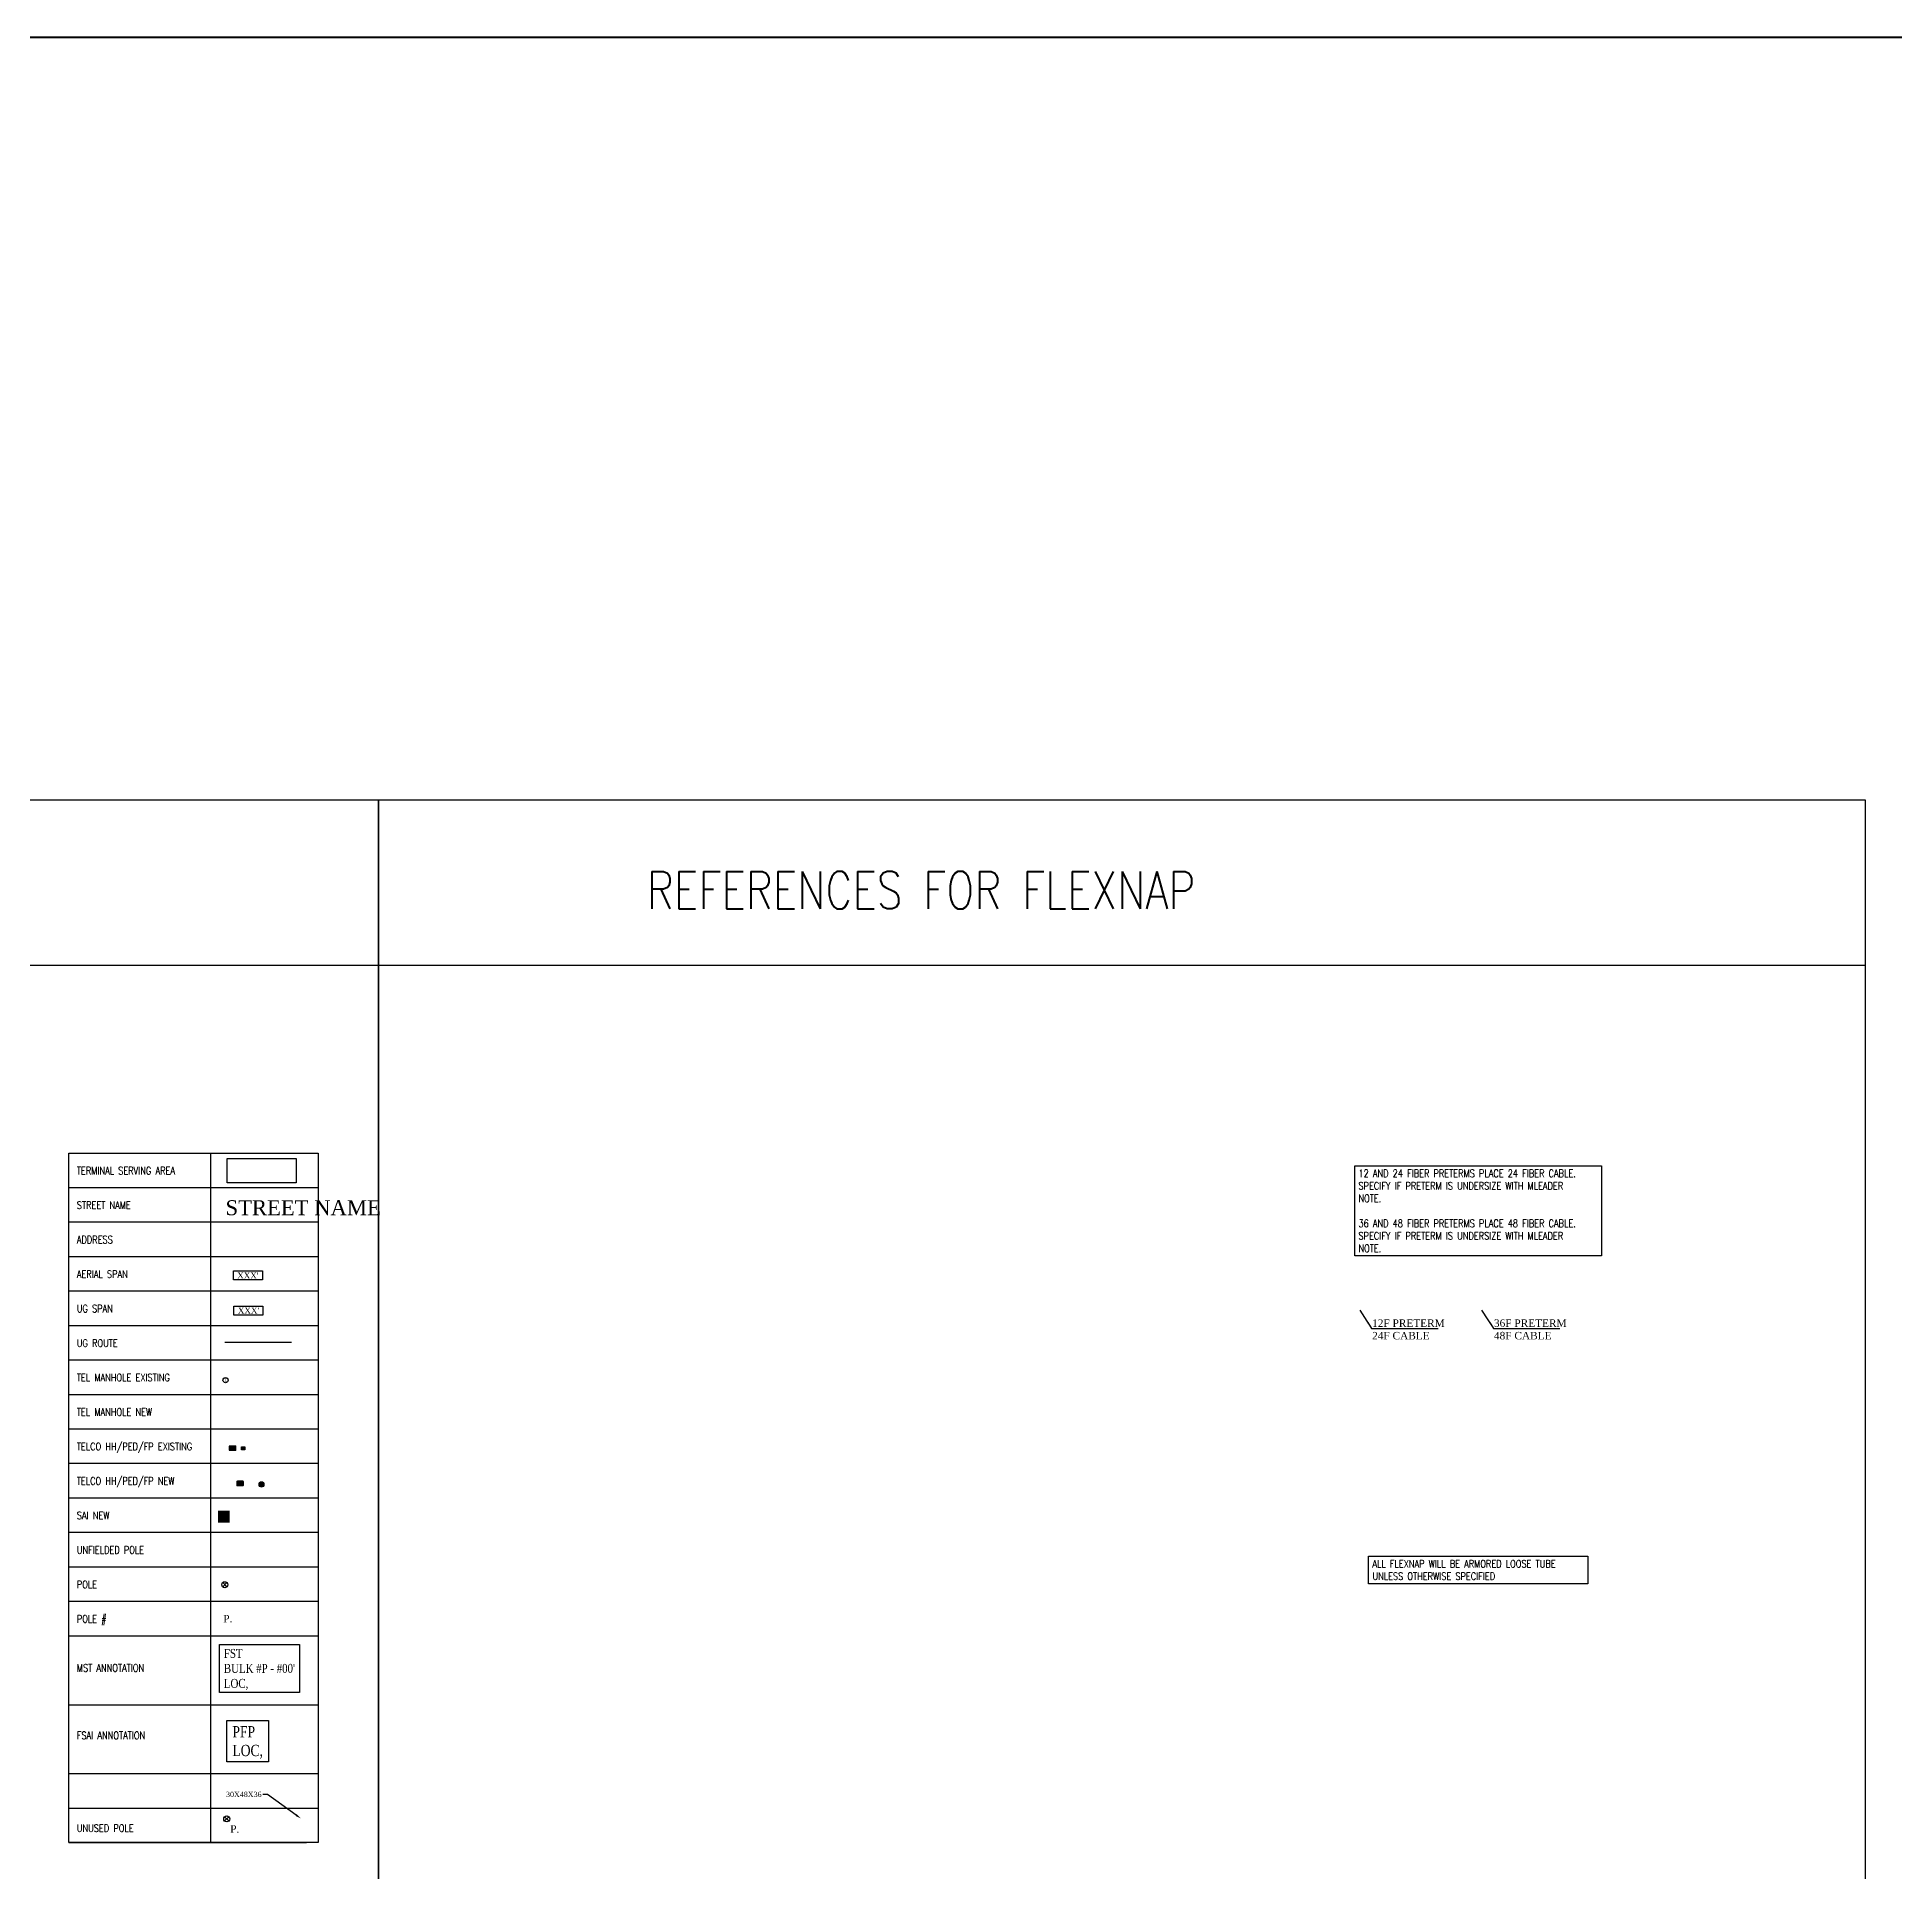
# Model space of a CAD drawing. Header units: feet. Extents: x 865220 to 2841409, y -2240498 to 948907.
# Drawn here: x 2832945 to 2834185, y 931915 to 933138 of the extents above; entities that cross this region are included whole.
import ezdxf
from ezdxf import colors
from ezdxf.entities.mleader import LeaderData, LeaderLine
from ezdxf.enums import TextEntityAlignment as Align
from ezdxf.math import Vec2, Vec3

# ---------------------------------------------------------------- set-up
doc = ezdxf.new("R2010")
doc.units = ezdxf.units.FT
doc.header["$LTSCALE"] = 0.015
doc.header["$MEASUREMENT"] = 0
doc.set_wipeout_variables(frame=1)
for name, color, linetype in [('DETAIL', 7, 'Continuous'), ('FOOTAGE', 7, 'Continuous'), ('NOTES', 7, 'Continuous'), ('pole', 30, 'Continuous'), ('PROP_TEL', 6, 'Continuous'), ('STREET NAME', 7, 'Continuous'), ('TELEPHONE STRUCT-EX', 30, 'Continuous'), ('TELEPHONE STRUCT-PROP', 6, 'Continuous'), ('TERMINAL SERVING AREAS', 1, 'Continuous'), ('TERMINALS', 7, 'Continuous'), ('UNDERGROUND', 6, 'UNDERGROUND'), ('UNUSED POLES', 255, 'Continuous')]:
    doc.layers.add(name, color=color, linetype=linetype)
doc.layers.add('RUNNING LINE (UNDERGROUND)', color=10, linetype='Continuous', lineweight=40)
doc.layers.add('WORK BOUNDARY', color=110, linetype='Continuous', lineweight=40)
doc.layers.add('TEMPLATE REFERENCE', color=2, linetype='Continuous', plot=False)
doc.styles.add('Dimensions 100', font='arial.ttf')
doc.styles.add('LINETXT', font='txt.shx', dxfattribs={"height": 0.07})
doc.styles.add('RS332', font='romans.shx', dxfattribs={"width": 0.8})
doc.styles.add('SIMPLEX', font='times.ttf', dxfattribs={"width": 0.8})
doc.styles.get("Standard").update_dxf_attribs({"font": 'times.ttf'})
doc.styles.add('Utilities', font='arial.ttf', dxfattribs={"height": 2.5})
doc.linetypes.add('UNDERGROUND', pattern='A,2.25,-0.25,["UG",LINETXT,S=2,R=0,X=0,Y=-0.1],-0.55', length=3.05)

# ---------------------------------------------------------------- blocks, each defined once
blk = doc.blocks.new('TELPED')
at = {"linetype": 'Continuous', "flags": 128}
blk.add_lwpolyline([(0.28, 0.28), (0.28, -0.28), (-0.28, -0.28), (-0.28, 0.28)], close=True, dxfattribs=at)
blk = doc.blocks.new('TELEPHONE PEDESTAL')
at = {"layer": 'TELEPHONE STRUCT-EX'}
for p, q in [((-1.1, 1.1), (1.1, -1.1)), ((1.1, 1.1), (-1.1, -1.1))]:
    blk.add_line(p, q, dxfattribs=at)
at = {"layer": 'TELEPHONE STRUCT-EX', "xscale": 4, "yscale": 4, "zscale": 4}
blk.add_blockref('TELPED', (0, 0), dxfattribs=at)
blk = doc.blocks.new('TELEPHONE MANHOLE')
at = {"layer": 'TELEPHONE STRUCT-EX'}
blk.add_circle((0, 0), 1.76, dxfattribs=at)
at = {"layer": 'TELEPHONE STRUCT-EX', "style": 'SIMPLEX'}
blk.add_text('T', height=2, dxfattribs=at).set_placement((0, 0), align=Align.MIDDLE_CENTER)
blk = doc.blocks.new('EX HH')
at = {"lineweight": 5, "ltscale": 40, "true_color": 0xffffff}
h = blk.add_hatch(color=7, dxfattribs=at)
h.dxf.hatch_style = 1
h.paths.add_polyline_path([(-0.061, -0.031, 0.414214), (-0.046, -0.046), (0.046, -0.046, 0.414214), (0.061, -0.031), (0.061, 0.031, 0.414214), (0.046, 0.046), (-0.046, 0.046, 0.414214), (-0.061, 0.031)])
at = {"color": 30, "lineweight": 5, "const_width": 0.005, "flags": 128}
blk.add_lwpolyline([(-0.061, 0.031), (-0.061, -0.031, 0.414214), (-0.046, -0.046), (0.046, -0.046, 0.414214), (0.061, -0.031), (0.061, 0.031, 0.414214), (0.046, 0.046), (-0.046, 0.046, 0.414214)], format="xyb", close=True, dxfattribs=at)
at = {"layer": 'RUNNING LINE (UNDERGROUND)', "color": 7, "lineweight": 5, "flags": 128}
blk.add_lwpolyline([(-0.054, 0.031), (-0.054, -0.031, 0.414214), (-0.046, -0.038), (0.046, -0.038, 0.414214), (0.054, -0.031), (0.054, 0.031, 0.414214), (0.046, 0.038), (-0.046, 0.038, 0.414214)], format="xyb", close=True, dxfattribs=at)
at = {"layer": 'TELEPHONE STRUCT-PROP', "color": 30, "lineweight": 5, "style": 'Utilities'}
blk.add_text('HH', height=0.05, dxfattribs=at).set_placement((0, 0), align=Align.MIDDLE_CENTER)
blk = doc.blocks.new('PFP')
at = {"color": 6}
blk.add_wipeout([(-0.121, 0.121), (0.121, 0.121), (0.121, -0.121), (-0.121, -0.121)], dxfattribs=at)
at = {"ltscale": 40, "true_color": 0xffffff}
h = blk.add_hatch(color=7, dxfattribs=at)
h.dxf.hatch_style = 1
h.paths.add_polyline_path([(-0.121, -0.121), (0.121, -0.121), (0.121, 0.121), (-0.121, 0.121)])
at = {"layer": 'RUNNING LINE (UNDERGROUND)', "color": 6, "lineweight": 0, "const_width": 0.0181, "flags": 128}
blk.add_lwpolyline([(-0.121, 0.121), (0.121, 0.121), (0.121, -0.121), (-0.121, -0.121)], close=True, dxfattribs=at)
at = {"layer": 'RUNNING LINE (UNDERGROUND)', "color": 18, "lineweight": 0, "true_color": 0x000000, "const_width": 0.0181, "flags": 128}
for points in [[(-0.084, -0.084), (0.084, 0.084)], [(-0.084, 0.084), (0.084, -0.084)]]:
    blk.add_lwpolyline(points, dxfattribs=at)
blk = doc.blocks.new('NEW HH')
at = {"ltscale": 40, "true_color": 0xffffff}
h = blk.add_hatch(color=7, dxfattribs=at)
h.dxf.hatch_style = 1
h.paths.add_polyline_path([(-0.061, -0.031, 0.414214), (-0.046, -0.046), (0.046, -0.046, 0.414214), (0.061, -0.031), (0.061, 0.031, 0.414214), (0.046, 0.046), (-0.046, 0.046, 0.414214), (-0.061, 0.031)])
at = {"layer": 'RUNNING LINE (UNDERGROUND)', "color": 6, "lineweight": 0, "const_width": 0.005, "flags": 128}
blk.add_lwpolyline([(-0.061, 0.031), (-0.061, -0.031, 0.414214), (-0.046, -0.046), (0.046, -0.046, 0.414214), (0.061, -0.031), (0.061, 0.031, 0.414214), (0.046, 0.046), (-0.046, 0.046, 0.414214)], format="xyb", close=True, dxfattribs=at)
at = {"layer": 'TELEPHONE STRUCT-PROP', "color": 18, "true_color": 0x000000, "style": 'Utilities'}
blk.add_text('HH', height=0.05, dxfattribs=at).set_placement((0, 0), align=Align.MIDDLE_CENTER)
blk = doc.blocks.new('Proposed FlowerPot')
at = {"lineweight": 5, "ltscale": 100, "true_color": 0xffffff}
h = blk.add_hatch(color=7, dxfattribs=at)
h.dxf.hatch_style = 1
h.paths.add_polyline_path([(-0.06, 0, 0.414214), (0, -0.06, 0.414214), (0.06, 0, 0.414214), (0, 0.06, 0.414214)])
at = {"lineweight": 5, "ltscale": 100}
blk.add_circle((0, 0), 0.0604, dxfattribs=at)
at = {"layer": 'RUNNING LINE (UNDERGROUND)', "color": 6, "lineweight": 5, "const_width": 0.00907, "flags": 128}
blk.add_lwpolyline([(-0.06, 0, -0.414214), (0, 0.06, -0.414214), (0.06, 0, -0.414214), (0, -0.06, -0.414214), (-0.06, 0)], format="xyb", dxfattribs=at)
at = {"color": 18, "linetype": 'ByBlock', "lineweight": 5, "ltscale": 100, "true_color": 0x000000, "style": 'Dimensions 100'}
blk.add_text('F', height=0.0744, dxfattribs=at).set_placement((-0.029, -0.037))
blk = doc.blocks.new('JOINT USE POLE')
at = {"layer": 'TELEPHONE STRUCT-EX', "color": 0}
for p, q in [((1.4, 1.4), (-1.4, -1.4)), ((-1.4, 1.4), (1.4, -1.4))]:
    blk.add_line(p, q, dxfattribs=at)
blk.add_circle((0, 0), 2, dxfattribs=at)

msp = doc.modelspace()

# ---------------------------------------------------------------- linework, layer by layer
at = {"layer": 'TEMPLATE REFERENCE'}
msp.add_line((2831189.4, 932519.4), (2834165, 932519.4), dxfattribs=at)
at = {"layer": 'TEMPLATE REFERENCE', "ltscale": 1.5}
for p, q in [((2833061.1, 932394.1), (2833061.1, 931934.1)), ((2832966.6, 932371.1), (2833133, 932371.1)), ((2832966.6, 932348.1), (2833133, 932348.1)), ((2832966.6, 932325.1), (2833133, 932325.1)), ((2832966.6, 932302.1), (2833133, 932302.1)), ((2832966.6, 932279.1), (2833133, 932279.1)), ((2832966.6, 932256.1), (2833133, 932256.1)), ((2832966.6, 932233.1), (2833133, 932233.1)), ((2832966.6, 932210.1), (2833133, 932210.1)), ((2832966.6, 932187.1), (2833133, 932187.1)), ((2832966.6, 932164.1), (2833133, 932164.1)), ((2832966.6, 932141.1), (2833133, 932141.1)), ((2832966.6, 932118.1), (2833133, 932118.1)), ((2832966.6, 932095.1), (2833133, 932095.1)), ((2832966.6, 932072.1), (2833133, 932072.1)), ((2832966.6, 932026.1), (2833133, 932026.1)), ((2832966.6, 931980.1), (2833133, 931980.1)), ((2832966.6, 931957.1), (2833133, 931957.1)), ((2832966.6, 931934.1), (2833125.2, 931934.1))]:
    msp.add_line(p, q, dxfattribs=at)
at = {"layer": 'TEMPLATE REFERENCE'}
msp.add_lwpolyline([(2832181.3, 932629.6), (2833173.1, 932629.6), (2833173.1, 931690.9), (2832181.3, 931690.9)], close=True, dxfattribs=at)
at = {"layer": 'TEMPLATE REFERENCE', "ltscale": 1.5}
msp.add_lwpolyline([(2832966.6, 932394.1), (2833133, 932394.1), (2833133, 931934.1), (2832966.6, 931934.1)], close=True, dxfattribs=at)
at = {"layer": 'TERMINAL SERVING AREAS', "ltscale": 1.5, "flags": 128}
msp.add_lwpolyline([(2833072.1, 932374.1), (2833072.1, 932390.5), (2833118.2, 932390.5), (2833118.2, 932374.1)], close=True, dxfattribs=at)
at = {"layer": 'UNDERGROUND', "color": 6, "ltscale": 1.5, "flags": 128}
msp.add_lwpolyline([(2833070.7, 932268), (2833115.2, 932268)], dxfattribs=at)
at = {"layer": 'WORK BOUNDARY', "lineweight": 50}
msp.add_lwpolyline([(2828905.2, 933138.4), (2841107, 933138.4), (2841107, 929237.8), (2828905.2, 929237.8)], close=True, dxfattribs=at)

# ---------------------------------------------------------------- block references
at = {"layer": 'pole'}
msp.add_blockref('JOINT USE POLE', (2833070.6, 932106.1), dxfattribs=at)
at = {"layer": 'PROP_TEL'}
for name, p, xscale, yscale, zscale in [('NEW HH', (2833080.8, 932173.7), 40, 40, 40), ('Proposed FlowerPot', (2833095.1, 932173), 30, 30, 30)]:
    msp.add_blockref(name, p, dxfattribs=dict(at, xscale=xscale, yscale=yscale, zscale=zscale))
at = {"layer": 'TELEPHONE STRUCT-EX'}
for name, p, xscale, yscale, zscale in [('TELEPHONE MANHOLE', (2833071.1, 932242.6), 0.9768868823137693, 0.9768868823137693, 0.9768868823137693), ('EX HH', (2833075.8, 932197.2), 40, 40, 40), ('TELEPHONE PEDESTAL', (2833082.9, 932197.1), 0.9768868823137693, 0.9768868823137693, 0.9768868823137693)]:
    msp.add_blockref(name, p, dxfattribs=dict(at, xscale=xscale, yscale=yscale, zscale=zscale))
at = {"layer": 'UNUSED POLES'}
msp.add_blockref('JOINT USE POLE', (2833071.9, 931949.9), dxfattribs=at)

# ---------------------------------------------------------------- texts
at = {"layer": 'pole', "color": 30, "ltscale": 40, "insert": (2833069.6, 932086), "char_height": 5, "attachment_point": 1}
msp.add_mtext('P.', dxfattribs=at)
at = {"layer": 'STREET NAME', "ltscale": 40, "insert": (2833071.1, 932362.6), "char_height": 10, "attachment_point": 1}
msp.add_mtext('STREET NAME', dxfattribs=at)
at = {"layer": 'TEMPLATE REFERENCE', "style": 'RS332', "width": 0.8}
for s, height, p in [('REFERENCES FOR FLEXNAP', 25, (2833352.2, 932556.9)), ('TERMINAL SERVING AREA', 5, (2832971.9, 932379.8)), ('STREET NAME', 5, (2832971.9, 932356.8)), ('ADDRESS', 5, (2832971.9, 932333.8)), ('AERIAL SPAN', 5, (2832971.9, 932310.8)), ('UG SPAN', 5, (2832971.9, 932287.8)), ('UG ROUTE', 5, (2832971.9, 932264.8)), ('TEL MANHOLE EXISTING', 5, (2832971.9, 932241.8)), ('TEL MANHOLE NEW', 5, (2832971.9, 932218.8)), ('TELCO HH/PED/FP EXISTING', 5, (2832971.9, 932195.8)), ('TELCO HH/PED/FP NEW', 5, (2832971.9, 932172.8)), ('SAI NEW', 5, (2832971.9, 932149.8)), ('UNFIELDED POLE', 5, (2832971.9, 932126.8)), ('POLE', 5, (2832971.9, 932103.8)), ('POLE #', 5, (2832971.9, 932080.8)), ('MST ANNOTATION', 5, (2832971.9, 932048.1)), ('FSAI ANNOTATION', 5, (2832971.9, 932003.1)), ('UNUSED POLE', 5, (2832971.9, 931941.2))]:
    msp.add_text(s, height=height, dxfattribs=at).set_placement(p)
at = {"layer": 'TEMPLATE REFERENCE', "ltscale": 1.5, "char_height": 5, "attachment_point": 1, "style": 'RS332', "bg_fill": 16, "box_fill_scale": 1.5, "bg_fill_color": 256, "bg_fill_transparency": 0}
for s, insert, width in [('12 AND 24 FIBER PRETERMS PLACE 24 FIBER CABLE. SPECIFY IF PRETERM IS UNDERSIZE WITH MLEADER NOTE.\\P\\P36 AND 48 FIBER PRETERMS PLACE 48 FIBER CABLE. SPECIFY IF PRETERM IS UNDERSIZE WITH MLEADER NOTE.', (2833827, 932383), 159.669), ('ALL FLEXNAP WILL BE ARMORED LOOSE TUBE UNLESS OTHERWISE SPECIFIED', (2833836.3, 932122.6), 141.193)]:
    msp.add_mtext(s, dxfattribs=dict(at, insert=insert, width=width))
at = {"layer": 'UNUSED POLES', "color": 30, "ltscale": 40, "insert": (2833074.2, 931945.7), "char_height": 5, "attachment_point": 1}
msp.add_mtext('P.', dxfattribs=at)

# ---------------------------------------------------------------- next in the draw order: block references
at = {"layer": 'PROP_TEL', "xscale": 30, "yscale": 30, "zscale": 30}
msp.add_blockref('PFP', (2833070, 932151.5), dxfattribs=at)

# ---------------------------------------------------------------- next in the draw order: texts
at = {"layer": 'FOOTAGE', "ltscale": 40, "char_height": 4, "width": 17.345, "attachment_point": 5, "bg_fill": 19, "box_fill_scale": 1.25, "bg_fill_color": 256, "bg_fill_transparency": 0}
for insert in [(2833086, 932312.4), (2833086.4, 932289)]:
    msp.add_mtext("\\pxqc;XXX'", dxfattribs=dict(at, insert=insert))
at = {"layer": 'PROP_TEL', "ltscale": 0.5, "insert": (2833075.7, 932011.8), "char_height": 7.5, "attachment_point": 1, "style": 'SIMPLEX', "bg_fill": 19, "box_fill_scale": 1.5, "bg_fill_color": 256, "bg_fill_transparency": 0}
msp.add_mtext('PFP\\PLOC,', dxfattribs=at)
at = {"layer": 'TERMINALS', "ltscale": 0.5, "insert": (2833070, 932063.3), "char_height": 6, "attachment_point": 1, "style": 'SIMPLEX', "bg_fill": 19, "box_fill_scale": 1.5, "bg_fill_color": 256, "bg_fill_transparency": 0}
msp.add_mtext("FST\\PBULK #P - #00'\\PLOC,", dxfattribs=at)

# ---------------------------------------------------------------- next in the draw order: leaders
at = {"layer": 'DETAIL', "ltscale": 5}
ml = msp.add_multileader_mtext('Standard', dxfattribs=at)
ml.set_content('30X48X36', color=256)
ml.set_leader_properties()
ml.build(insert=Vec2(0, 0))
ml.multileader.update_dxf_attribs({"has_text_frame": 1, "text_left_attachment_type": 2, "text_right_attachment_type": 2, "dogleg_length": 3})
ctx = ml.context
ctx.base_point, ctx.char_height, ctx.landing_gap_size, ctx.plane_origin = Vec3(2833070.5, 931966.2), 3.5, 1.5, Vec3(2833145.7, 931983.1)
ctx.left_attachment, ctx.right_attachment, ctx.text_align_type = 2, 2, 1
notes = []
notes.append((ctx, [(0, (1, 1, 0), (2833099, 931966.2), (-1, 0), 3, [(0, [(2833121.5, 931950.1)], 0, [])])]))
ctx.mtext.insert, ctx.mtext.alignment, ctx.mtext.flow_direction = Vec3(2833083.3, 931968), 2, 5
ctx.mtext.has_bg_fill, ctx.mtext.bg_color, ctx.mtext.bg_scale_factor, ctx.mtext.bg_transparency, ctx.mtext.use_window_bg_color = 1, -1027028792, 1.5, 0, 1
at = {"layer": 'NOTES', "color": 32, "ltscale": 1.5}
ml = msp.add_multileader_mtext('Standard', dxfattribs=at)
ml.set_content('12F PRETERM\\P24F CABLE', color=32)
ml.set_leader_properties()
ml.build(insert=Vec2(0, 0))
ml.multileader.update_dxf_attribs({"text_left_attachment_type": 6, "text_right_attachment_type": 6, "dogleg_length": 0.36, "arrow_head_size": 0.18})
ctx = ml.context
ctx.base_point, ctx.char_height, ctx.arrow_head_size, ctx.landing_gap_size, ctx.plane_origin = Vec3(2833836, 932277.1), 5, 0.18, 0.09, Vec3(2833650.5, 932306.1)
ctx.left_attachment, ctx.right_attachment = 6, 6
notes.append((ctx, [(0, (1, 1, 0), (2833835.7, 932277.1), (1, 0), 0.36, [(0, [(2833827.8, 932289.5)], 0, [])])]))
ctx.mtext.insert, ctx.mtext.flow_direction = Vec3(2833836.1, 932283.1), 5
ctx.mtext.has_bg_fill, ctx.mtext.bg_color, ctx.mtext.bg_scale_factor, ctx.mtext.bg_transparency, ctx.mtext.use_window_bg_color = 1, -1027028792, 1.5, 0, 1
ml = msp.add_multileader_mtext('Standard', dxfattribs=at)
ml.set_content('36F PRETERM\\P48F CABLE', color=32)
ml.set_leader_properties()
ml.build(insert=Vec2(0, 0))
ml.multileader.update_dxf_attribs({"text_left_attachment_type": 6, "text_right_attachment_type": 6, "dogleg_length": 0.36, "arrow_head_size": 0.18})
ctx = ml.context
ctx.base_point, ctx.char_height, ctx.arrow_head_size, ctx.landing_gap_size, ctx.plane_origin = Vec3(2833917.3, 932277.1), 5, 0.18, 0.09, Vec3(2833731.8, 932306.1)
ctx.left_attachment, ctx.right_attachment = 6, 6
notes.append((ctx, [(0, (1, 1, 0), (2833917, 932277.1), (1, 0), 0.36, [(0, [(2833909.1, 932289.5)], 0, [])])]))
ctx.mtext.insert, ctx.mtext.flow_direction = Vec3(2833917.4, 932283.1), 5
ctx.mtext.has_bg_fill, ctx.mtext.bg_color, ctx.mtext.bg_scale_factor, ctx.mtext.bg_transparency, ctx.mtext.use_window_bg_color = 1, -1027028792, 1.5, 0, 1
for ctx, leaders in notes:
    for number, flags, end, landing, length, lines in leaders:
        leader = LeaderData()
        leader.index, (leader.has_last_leader_line, leader.has_dogleg_vector, leader.attachment_direction) = number, flags
        leader.last_leader_point, leader.dogleg_vector, leader.dogleg_length = Vec3(end), Vec3(landing), length
        for number, points, colour, breaks in lines:
            line = LeaderLine()
            line.index, line.vertices, line.color, line.breaks = number, Vec3.list(points), colors.encode_raw_color(colour), breaks
            leader.lines.append(line)
        ctx.leaders.append(leader)

# ---------------------------------------------------------------- next in the draw order: linework, layer by layer
at = {"layer": 'TEMPLATE REFERENCE'}
msp.add_lwpolyline([(2833173.1, 932629.6), (2834165, 932629.6), (2834165, 931690.9), (2833173.1, 931690.9)], close=True, dxfattribs=at)

doc.saveas('drawing.dxf')
